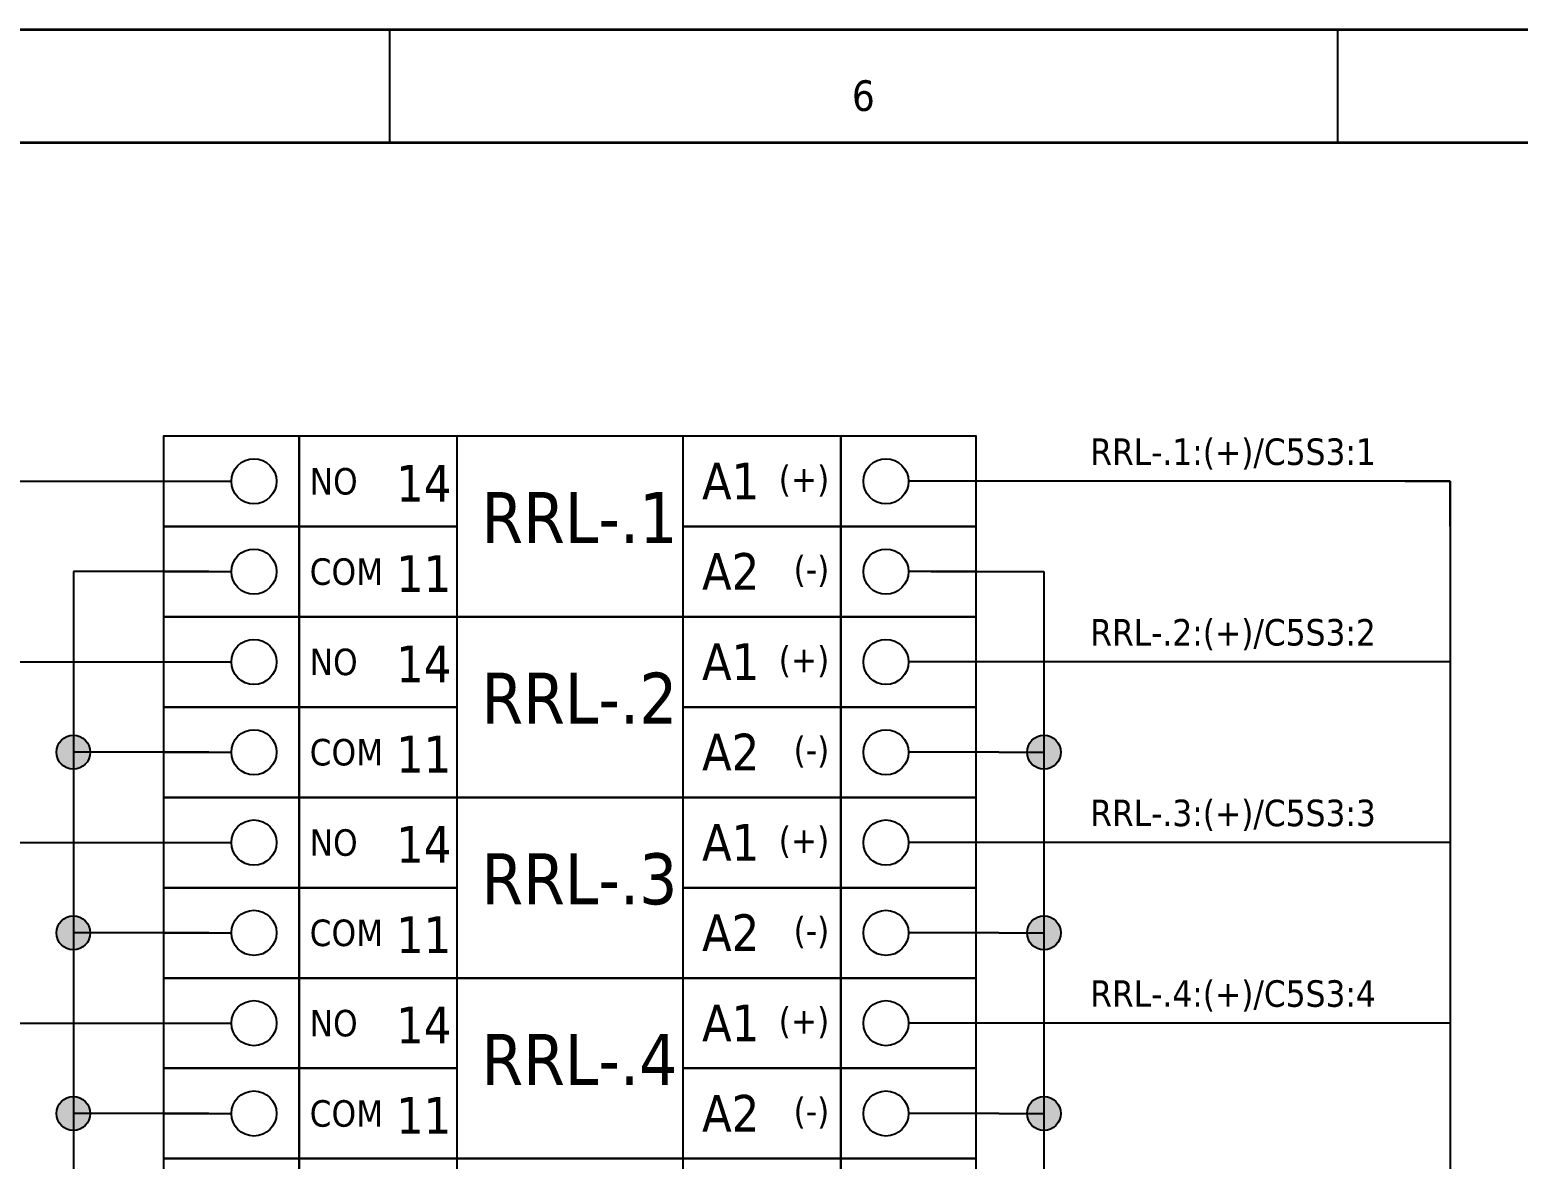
# Model space of a CAD drawing. Header units: millimetres. Extents: x 0 to 1792788, y -13 to 262234.
# Drawn here: x 236.1 to 302, y 247 to 297 of the extents above; entities that cross this region are included whole.
import ezdxf
from ezdxf.enums import TextEntityAlignment as Align

# ---------------------------------------------------------------- set-up
doc = ezdxf.new("R2010")
doc.units = ezdxf.units.MM
doc.linetypes.add('EPL_DASHDOT', pattern=[1, 0.8, -0.1, 0, -0.1])
for name, color, linetype, lineweight in [('EPLAN201', 7, 'Continuous', 35), ('EPLAN300', 5, 'Continuous', 25), ('EPLAN302', 5, 'Continuous', 25), ('EPLAN305', 5, 'Continuous', 25), ('EPLAN307', 134, 'EPL_DASHDOT', 25), ('EPLAN311', 7, 'Continuous', 25), ('EPLAN317', 7, 'Continuous', 25), ('EPLAN400', 5, 'Continuous', 35), ('EPLAN405', 7, 'Continuous', 25), ('EPLAN420', 7, 'Continuous', 35), ('EPLAN421', 5, 'Continuous', 35), ('EPLAN440', 73, 'Continuous', 35), ('EPLAN451', 7, 'Continuous', 35), ('EPLAN452', 7, 'Continuous', 35), ('EPLAN453', 7, 'Continuous', 35), ('EPLAN500', 7, 'Continuous', 35), ('EPLAN501', 7, 'Continuous', 35), ('EPLAN502', 7, 'Continuous', 35), ('EPLAN503', 7, 'Continuous', 35), ('EPLAN504', 7, 'Continuous', 35)]:
    doc.layers.add(name, color=color, linetype=linetype, lineweight=lineweight)
doc.styles.add('Tahoma', font='')
doc.styles.get('Tahoma').set_extended_font_data('Tahoma')

# ---------------------------------------------------------------- blocks, each defined once
blk = doc.blocks.new('EPLFRAME')
at = {"layer": 'EPLAN201', "linetype": 'Continuous', "lineweight": 25, "ltscale": 4}
for p, q in [((252, 297), (252, 292)), ((294, 297), (294, 292))]:
    blk.add_line(p, q, dxfattribs=at)
at = {"layer": 'EPLAN201', "linetype": 'Continuous', "lineweight": 35, "ltscale": 4}
blk.add_line((0, 292), (420, 292), dxfattribs=at)
blk.add_lwpolyline([(0, 0), (420, 0), (420, 297), (0, 297)], close=True, dxfattribs=at)
at = {"layer": 'EPLAN451', "color": 7, "style": 'Tahoma'}
for tag, p, height in [('14_10014', (101, 12), 2.257), ('14_10015', (185, 12), 2.257), ('14_10011', (101, 5), 2.257), ('14_10013', (332, 5), 1.625), ('14_10151', (73, 1), 1.625), ('14_10300', (415, 1), 1.625)]:
    blk.add_attdef(tag, p, '', height=height, dxfattribs=at)
blk.add_attdef('4_25020', text='', height=1.625, dxfattribs=at).set_placement((413, 1), align=Align.RIGHT)
at = {"layer": 'EPLAN452', "color": 7, "style": 'Tahoma'}
for tag, p, height in [('4_11041', (1, 17), 2.257), ('4_11071[1]', (1, 13), 1.625), ('4_11074[1]', (21, 13), 1.625), ('4_11070[1]', (41, 13), 1.625), ('4_11024', (73, 13), 1.625), ('4_20132_1001', (374, 13), 1.625), ('4_11011', (231, 12), 2.257), ('4_11030', (301, 12), 2.257), ('4_11071[2]', (1, 9), 1.625), ('4_11074[2]', (21, 9), 1.625), ('4_11070[2]', (41, 9), 1.625), ('4_11022', (73, 9), 1.625), ('4_20134_1001', (374, 9), 1.625), ('4_11071[3]', (1, 5), 1.625), ('4_11074[3]', (21, 5), 1.625), ('4_11070[3]', (41, 5), 1.625), ('4_11080', (73, 5), 1.625), ('4_11059', (301, 5), 1.625)]:
    blk.add_attdef(tag, p, '', height=height, dxfattribs=at)
for tag, height, p in [('4_11040', 2.257, (419, 17)), ('4_11000', 1.625, (419, 5)), ('4_11085', 1.625, (141, 1)), ('4_11086', 1.625, (183, 1))]:
    blk.add_attdef(tag, text='', height=height, dxfattribs=at).set_placement(p, align=Align.RIGHT)
at = {"layer": 'EPLAN453', "color": 7, "style": 'Tahoma'}
for tag, p in [('53_19005_1', (21, 293)), ('53_19005', (63, 293)), ('53_19005_8', (105, 293)), ('53_19005_6', (147, 293)), ('53_19005_7', (189, 293)), ('53_19005_9', (231, 293)), ('53_19005_3', (273, 293)), ('53_19005_2', (315, 293)), ('53_19005_4', (357, 293)), ('53_19005_5', (399, 293))]:
    blk.add_attdef(tag, text='', height=1.355, dxfattribs=at).set_placement(p, align=Align.BOTTOM_CENTER)
blk = doc.blocks.new('EPLSYM_LibrarySPECIAL_Symbol17_Variant3_Placement1')
at = {"layer": 'EPLAN302', "lineweight": 25, "ltscale": 4}
blk.add_line((4, 0), (1, 0), dxfattribs=at)
blk.add_circle((0, 0), 1, dxfattribs=at)
at = {"layer": 'EPLAN420', "color": 7, "style": 'Tahoma'}
blk.add_attdef('17_20036', text='', height=1.6254, dxfattribs=at).set_placement((-1.5, -0.16254), align=Align.MIDDLE_RIGHT)
at = {"layer": 'EPLAN421', "color": 5, "style": 'Tahoma'}
blk.add_attdef('17_20039', text='', height=1.1739, dxfattribs=at).set_placement((3, 1), align=Align.BOTTOM_RIGHT)
blk = doc.blocks.new('EPLSYM_LibrarySPECIAL_Symbol17_Variant1_Placement1')
at = {"layer": 'EPLAN302', "lineweight": 25, "ltscale": 4}
blk.add_line((-4, 0), (-1, 0), dxfattribs=at)
blk.add_circle((0, 0), 1, dxfattribs=at)
at = {"layer": 'EPLAN420', "color": 7, "style": 'Tahoma'}
blk.add_attdef('17_20036', text='', height=1.6254, dxfattribs=at).set_placement((1.5, -0.16254), align=Align.MIDDLE_LEFT)
at = {"layer": 'EPLAN421', "color": 5, "style": 'Tahoma'}
blk.add_attdef('17_20039', text='', height=1.1739, dxfattribs=at).set_placement((-3, 1), align=Align.BOTTOM_LEFT)
blk = doc.blocks.new('EPLSYM_LibrarySPECIAL_Symbol2_Variant0_Placement1')
at = {"layer": 'EPLAN307', "lineweight": 25, "ltscale": 4}
blk.add_lwpolyline([(0, -8), (36, -8), (36, 0), (0, 0)], close=True, dxfattribs=at)
at = {"layer": 'EPLAN400', "color": 5, "style": 'Tahoma'}
blk.add_attdef('88_20010', text='', height=2.2575, dxfattribs=at).set_placement((-1.5, -0.9515), align=Align.TOP_CENTER)
at = {"layer": 'EPLAN500', "color": 7, "style": 'Tahoma'}
blk.add_attdef('88_20027', text='', height=1.6254, dxfattribs=at).set_placement((-1.5, -4.57508), align=Align.TOP_RIGHT)
at = {"layer": 'EPLAN501', "color": 7, "style": 'Tahoma'}
blk.add_attdef('88_20011', text='', height=1.6254, dxfattribs=at).set_placement((-1.5, -9.97508), align=Align.TOP_RIGHT)
at = {"layer": 'EPLAN502', "color": 7, "style": 'Tahoma'}
blk.add_attdef('88_20025', text='', height=1.6254, dxfattribs=at).set_placement((-1.5, -12.67508), align=Align.TOP_RIGHT)
at = {"layer": 'EPLAN503', "color": 7, "style": 'Tahoma'}
blk.add_attdef('88_20024', text='', height=1.6254, dxfattribs=at).set_placement((-1.5, -15.37508), align=Align.TOP_RIGHT)
at = {"layer": 'EPLAN504', "color": 7, "style": 'Tahoma'}
blk.add_attdef('88_20901[1]', text='', height=1.6254, dxfattribs=at).set_placement((-1.5, -7.27508), align=Align.TOP_RIGHT)
blk = doc.blocks.new('EPLSYM_LibrarySPECIAL_Symbol0_Variant0_Placement1')
at = {"layer": 'EPLAN305', "lineweight": 25, "ltscale": 4}
blk.add_lwpolyline([(0, -8), (36, -8), (36, 0), (0, 0)], close=True, dxfattribs=at)
at = {"layer": 'EPLAN400', "color": 5, "style": 'Tahoma'}
blk.add_attdef('17_20010', text='', height=2.2575, dxfattribs=at).set_placement((-1.5, -0.9515), align=Align.TOP_CENTER)
at = {"layer": 'EPLAN440', "color": 73, "style": 'Tahoma'}
blk.add_attdef('17_20300', text='', height=1.6254, dxfattribs=at).set_placement((-1.5, -4.57508), align=Align.TOP_RIGHT)
at = {"layer": 'EPLAN500', "color": 7, "style": 'Tahoma'}
blk.add_attdef('17_20027', text='', height=1.6254, dxfattribs=at).set_placement((-1.5, -7.27508), align=Align.TOP_RIGHT)
at = {"layer": 'EPLAN501', "color": 7, "style": 'Tahoma'}
blk.add_attdef('17_20011', text='', height=1.6254, dxfattribs=at).set_placement((-1.5, -12.67508), align=Align.TOP_RIGHT)
at = {"layer": 'EPLAN502', "color": 7, "style": 'Tahoma'}
blk.add_attdef('17_20025', text='', height=1.6254, dxfattribs=at).set_placement((-1.5, -15.37508), align=Align.TOP_RIGHT)
at = {"layer": 'EPLAN503', "color": 7, "style": 'Tahoma'}
blk.add_attdef('17_20024', text='', height=1.6254, dxfattribs=at).set_placement((-1.5, -18.07508), align=Align.TOP_RIGHT)
at = {"layer": 'EPLAN504', "color": 7, "style": 'Tahoma'}
blk.add_attdef('17_20901[1]', text='', height=1.6254, dxfattribs=at).set_placement((-1.5, -9.97508), align=Align.TOP_RIGHT)
blk = doc.blocks.new('EPLSYM_LibrarySPECIAL_Symbol2_Variant0_Placement1_1')
at = {"layer": 'EPLAN307', "lineweight": 25, "ltscale": 4}
blk.add_lwpolyline([(0, -8), (36, -8), (36, 0), (0, 0)], close=True, dxfattribs=at)
at = {"layer": 'EPLAN400', "color": 5, "style": 'Tahoma'}
blk.add_attdef('88_20010', text='', height=2.2575, dxfattribs=at).set_placement((-1.5, -0.9515), align=Align.TOP_CENTER)
at = {"layer": 'EPLAN500', "color": 7, "style": 'Tahoma'}
blk.add_attdef('88_20027', text='', height=1.6254, dxfattribs=at).set_placement((-1.5, -4.57508), align=Align.TOP_RIGHT)
at = {"layer": 'EPLAN501', "color": 7, "style": 'Tahoma'}
blk.add_attdef('88_20011', text='', height=1.6254, dxfattribs=at).set_placement((-1.5, -9.97508), align=Align.TOP_RIGHT)
at = {"layer": 'EPLAN502', "color": 7, "style": 'Tahoma'}
blk.add_attdef('88_20025', text='', height=1.6254, dxfattribs=at).set_placement((-1.5, -12.67508), align=Align.TOP_RIGHT)
at = {"layer": 'EPLAN503', "color": 7, "style": 'Tahoma'}
blk.add_attdef('88_20024', text='', height=1.6254, dxfattribs=at).set_placement((-1.5, -15.37508), align=Align.TOP_RIGHT)
at = {"layer": 'EPLAN504', "color": 7, "style": 'Tahoma'}
blk.add_attdef('88_20901[1]', text='', height=1.6254, dxfattribs=at).set_placement((-1.5, -7.27508), align=Align.TOP_RIGHT)
blk = doc.blocks.new('EPLSYM_LibrarySPECIAL_Symbol0_Variant0_Placement1_1')
at = {"layer": 'EPLAN305', "lineweight": 25, "ltscale": 4}
blk.add_lwpolyline([(0, -8), (36, -8), (36, 0), (0, 0)], close=True, dxfattribs=at)
at = {"layer": 'EPLAN400', "color": 5, "style": 'Tahoma'}
blk.add_attdef('17_20010', text='', height=2.2575, dxfattribs=at).set_placement((-1.5, -0.9515), align=Align.TOP_CENTER)
at = {"layer": 'EPLAN440', "color": 73, "style": 'Tahoma'}
blk.add_attdef('17_20300', text='', height=1.6254, dxfattribs=at).set_placement((-1.5, -4.57508), align=Align.TOP_RIGHT)
at = {"layer": 'EPLAN500', "color": 7, "style": 'Tahoma'}
blk.add_attdef('17_20027', text='', height=1.6254, dxfattribs=at).set_placement((-1.5, -7.27508), align=Align.TOP_RIGHT)
at = {"layer": 'EPLAN501', "color": 7, "style": 'Tahoma'}
blk.add_attdef('17_20011', text='', height=1.6254, dxfattribs=at).set_placement((-1.5, -12.67508), align=Align.TOP_RIGHT)
at = {"layer": 'EPLAN502', "color": 7, "style": 'Tahoma'}
blk.add_attdef('17_20025', text='', height=1.6254, dxfattribs=at).set_placement((-1.5, -15.37508), align=Align.TOP_RIGHT)
at = {"layer": 'EPLAN503', "color": 7, "style": 'Tahoma'}
blk.add_attdef('17_20024', text='', height=1.6254, dxfattribs=at).set_placement((-1.5, -18.07508), align=Align.TOP_RIGHT)
at = {"layer": 'EPLAN504', "color": 7, "style": 'Tahoma'}
blk.add_attdef('17_20901[1]', text='', height=1.6254, dxfattribs=at).set_placement((-1.5, -9.97508), align=Align.TOP_RIGHT)
blk = doc.blocks.new('EPLSYM_LibrarySPECIAL_Symbol2_Variant0_Placement1_2')
at = {"layer": 'EPLAN307', "lineweight": 25, "ltscale": 4}
blk.add_lwpolyline([(0, -8), (36, -8), (36, 0), (0, 0)], close=True, dxfattribs=at)
at = {"layer": 'EPLAN400', "color": 5, "style": 'Tahoma'}
blk.add_attdef('88_20010', text='', height=2.2575, dxfattribs=at).set_placement((-1.5, -0.9515), align=Align.TOP_CENTER)
at = {"layer": 'EPLAN500', "color": 7, "style": 'Tahoma'}
blk.add_attdef('88_20027', text='', height=1.6254, dxfattribs=at).set_placement((-1.5, -4.57508), align=Align.TOP_RIGHT)
at = {"layer": 'EPLAN501', "color": 7, "style": 'Tahoma'}
blk.add_attdef('88_20011', text='', height=1.6254, dxfattribs=at).set_placement((-1.5, -9.97508), align=Align.TOP_RIGHT)
at = {"layer": 'EPLAN502', "color": 7, "style": 'Tahoma'}
blk.add_attdef('88_20025', text='', height=1.6254, dxfattribs=at).set_placement((-1.5, -12.67508), align=Align.TOP_RIGHT)
at = {"layer": 'EPLAN503', "color": 7, "style": 'Tahoma'}
blk.add_attdef('88_20024', text='', height=1.6254, dxfattribs=at).set_placement((-1.5, -15.37508), align=Align.TOP_RIGHT)
at = {"layer": 'EPLAN504', "color": 7, "style": 'Tahoma'}
blk.add_attdef('88_20901[1]', text='', height=1.6254, dxfattribs=at).set_placement((-1.5, -7.27508), align=Align.TOP_RIGHT)
blk = doc.blocks.new('EPLSYM_LibrarySPECIAL_Symbol0_Variant0_Placement1_2')
at = {"layer": 'EPLAN305', "lineweight": 25, "ltscale": 4}
blk.add_lwpolyline([(0, -8), (36, -8), (36, 0), (0, 0)], close=True, dxfattribs=at)
at = {"layer": 'EPLAN400', "color": 5, "style": 'Tahoma'}
blk.add_attdef('17_20010', text='', height=2.2575, dxfattribs=at).set_placement((-1.5, -0.9515), align=Align.TOP_CENTER)
at = {"layer": 'EPLAN440', "color": 73, "style": 'Tahoma'}
blk.add_attdef('17_20300', text='', height=1.6254, dxfattribs=at).set_placement((-1.5, -4.57508), align=Align.TOP_RIGHT)
at = {"layer": 'EPLAN500', "color": 7, "style": 'Tahoma'}
blk.add_attdef('17_20027', text='', height=1.6254, dxfattribs=at).set_placement((-1.5, -7.27508), align=Align.TOP_RIGHT)
at = {"layer": 'EPLAN501', "color": 7, "style": 'Tahoma'}
blk.add_attdef('17_20011', text='', height=1.6254, dxfattribs=at).set_placement((-1.5, -12.67508), align=Align.TOP_RIGHT)
at = {"layer": 'EPLAN502', "color": 7, "style": 'Tahoma'}
blk.add_attdef('17_20025', text='', height=1.6254, dxfattribs=at).set_placement((-1.5, -15.37508), align=Align.TOP_RIGHT)
at = {"layer": 'EPLAN503', "color": 7, "style": 'Tahoma'}
blk.add_attdef('17_20024', text='', height=1.6254, dxfattribs=at).set_placement((-1.5, -18.07508), align=Align.TOP_RIGHT)
at = {"layer": 'EPLAN504', "color": 7, "style": 'Tahoma'}
blk.add_attdef('17_20901[1]', text='', height=1.6254, dxfattribs=at).set_placement((-1.5, -9.97508), align=Align.TOP_RIGHT)
blk = doc.blocks.new('EPLSYM_LibrarySPECIAL_Symbol2_Variant0_Placement1_3')
at = {"layer": 'EPLAN307', "lineweight": 25, "ltscale": 4}
blk.add_lwpolyline([(0, -8), (36, -8), (36, 0), (0, 0)], close=True, dxfattribs=at)
at = {"layer": 'EPLAN400', "color": 5, "style": 'Tahoma'}
blk.add_attdef('88_20010', text='', height=2.2575, dxfattribs=at).set_placement((-1.5, -0.9515), align=Align.TOP_CENTER)
at = {"layer": 'EPLAN500', "color": 7, "style": 'Tahoma'}
blk.add_attdef('88_20027', text='', height=1.6254, dxfattribs=at).set_placement((-1.5, -4.57508), align=Align.TOP_RIGHT)
at = {"layer": 'EPLAN501', "color": 7, "style": 'Tahoma'}
blk.add_attdef('88_20011', text='', height=1.6254, dxfattribs=at).set_placement((-1.5, -9.97508), align=Align.TOP_RIGHT)
at = {"layer": 'EPLAN502', "color": 7, "style": 'Tahoma'}
blk.add_attdef('88_20025', text='', height=1.6254, dxfattribs=at).set_placement((-1.5, -12.67508), align=Align.TOP_RIGHT)
at = {"layer": 'EPLAN503', "color": 7, "style": 'Tahoma'}
blk.add_attdef('88_20024', text='', height=1.6254, dxfattribs=at).set_placement((-1.5, -15.37508), align=Align.TOP_RIGHT)
at = {"layer": 'EPLAN504', "color": 7, "style": 'Tahoma'}
blk.add_attdef('88_20901[1]', text='', height=1.6254, dxfattribs=at).set_placement((-1.5, -7.27508), align=Align.TOP_RIGHT)
blk = doc.blocks.new('EPLSYM_LibrarySPECIAL_Symbol0_Variant0_Placement1_3')
at = {"layer": 'EPLAN305', "lineweight": 25, "ltscale": 4}
blk.add_lwpolyline([(0, -8), (36, -8), (36, 0), (0, 0)], close=True, dxfattribs=at)
at = {"layer": 'EPLAN400', "color": 5, "style": 'Tahoma'}
blk.add_attdef('17_20010', text='', height=2.2575, dxfattribs=at).set_placement((-1.5, -0.9515), align=Align.TOP_CENTER)
at = {"layer": 'EPLAN440', "color": 73, "style": 'Tahoma'}
blk.add_attdef('17_20300', text='', height=1.6254, dxfattribs=at).set_placement((-1.5, -4.57508), align=Align.TOP_RIGHT)
at = {"layer": 'EPLAN500', "color": 7, "style": 'Tahoma'}
blk.add_attdef('17_20027', text='', height=1.6254, dxfattribs=at).set_placement((-1.5, -7.27508), align=Align.TOP_RIGHT)
at = {"layer": 'EPLAN501', "color": 7, "style": 'Tahoma'}
blk.add_attdef('17_20011', text='', height=1.6254, dxfattribs=at).set_placement((-1.5, -12.67508), align=Align.TOP_RIGHT)
at = {"layer": 'EPLAN502', "color": 7, "style": 'Tahoma'}
blk.add_attdef('17_20025', text='', height=1.6254, dxfattribs=at).set_placement((-1.5, -15.37508), align=Align.TOP_RIGHT)
at = {"layer": 'EPLAN503', "color": 7, "style": 'Tahoma'}
blk.add_attdef('17_20024', text='', height=1.6254, dxfattribs=at).set_placement((-1.5, -18.07508), align=Align.TOP_RIGHT)
at = {"layer": 'EPLAN504', "color": 7, "style": 'Tahoma'}
blk.add_attdef('17_20901[1]', text='', height=1.6254, dxfattribs=at).set_placement((-1.5, -9.97508), align=Align.TOP_RIGHT)
blk = doc.blocks.new('EPLSYM_LibrarySPECIAL_Symbol2_Variant0_Placement1_4')
at = {"layer": 'EPLAN307', "lineweight": 25, "ltscale": 4}
blk.add_lwpolyline([(0, -8), (36, -8), (36, 0), (0, 0)], close=True, dxfattribs=at)
at = {"layer": 'EPLAN400', "color": 5, "style": 'Tahoma'}
blk.add_attdef('88_20010', text='', height=2.2575, dxfattribs=at).set_placement((-1.5, -0.9515), align=Align.TOP_CENTER)
at = {"layer": 'EPLAN500', "color": 7, "style": 'Tahoma'}
blk.add_attdef('88_20027', text='', height=1.6254, dxfattribs=at).set_placement((-1.5, -4.57508), align=Align.TOP_RIGHT)
at = {"layer": 'EPLAN501', "color": 7, "style": 'Tahoma'}
blk.add_attdef('88_20011', text='', height=1.6254, dxfattribs=at).set_placement((-1.5, -9.97508), align=Align.TOP_RIGHT)
at = {"layer": 'EPLAN502', "color": 7, "style": 'Tahoma'}
blk.add_attdef('88_20025', text='', height=1.6254, dxfattribs=at).set_placement((-1.5, -12.67508), align=Align.TOP_RIGHT)
at = {"layer": 'EPLAN503', "color": 7, "style": 'Tahoma'}
blk.add_attdef('88_20024', text='', height=1.6254, dxfattribs=at).set_placement((-1.5, -15.37508), align=Align.TOP_RIGHT)
at = {"layer": 'EPLAN504', "color": 7, "style": 'Tahoma'}
blk.add_attdef('88_20901[1]', text='', height=1.6254, dxfattribs=at).set_placement((-1.5, -7.27508), align=Align.TOP_RIGHT)
blk = doc.blocks.new('EPLSYM_LibrarySPECIAL_Symbol0_Variant0_Placement1_4')
at = {"layer": 'EPLAN305', "lineweight": 25, "ltscale": 4}
blk.add_lwpolyline([(0, -8), (36, -8), (36, 0), (0, 0)], close=True, dxfattribs=at)
at = {"layer": 'EPLAN400', "color": 5, "style": 'Tahoma'}
blk.add_attdef('17_20010', text='', height=2.2575, dxfattribs=at).set_placement((-1.5, -0.9515), align=Align.TOP_CENTER)
at = {"layer": 'EPLAN440', "color": 73, "style": 'Tahoma'}
blk.add_attdef('17_20300', text='', height=1.6254, dxfattribs=at).set_placement((-1.5, -4.57508), align=Align.TOP_RIGHT)
at = {"layer": 'EPLAN500', "color": 7, "style": 'Tahoma'}
blk.add_attdef('17_20027', text='', height=1.6254, dxfattribs=at).set_placement((-1.5, -7.27508), align=Align.TOP_RIGHT)
at = {"layer": 'EPLAN501', "color": 7, "style": 'Tahoma'}
blk.add_attdef('17_20011', text='', height=1.6254, dxfattribs=at).set_placement((-1.5, -12.67508), align=Align.TOP_RIGHT)
at = {"layer": 'EPLAN502', "color": 7, "style": 'Tahoma'}
blk.add_attdef('17_20025', text='', height=1.6254, dxfattribs=at).set_placement((-1.5, -15.37508), align=Align.TOP_RIGHT)
at = {"layer": 'EPLAN503', "color": 7, "style": 'Tahoma'}
blk.add_attdef('17_20024', text='', height=1.6254, dxfattribs=at).set_placement((-1.5, -18.07508), align=Align.TOP_RIGHT)
at = {"layer": 'EPLAN504', "color": 7, "style": 'Tahoma'}
blk.add_attdef('17_20901[1]', text='', height=1.6254, dxfattribs=at).set_placement((-1.5, -9.97508), align=Align.TOP_RIGHT)
blk = doc.blocks.new('EPLSYM_LibrarySPECIAL_Symbol308_Variant0_Placement0')
at = {"layer": 'EPLAN405', "color": 7, "style": 'Tahoma'}
for tag, p in [('17_31011', (1.5, 6.35)), ('17_31002', (1.5, 0.5))]:
    blk.add_attdef(tag, text='', height=1.174, dxfattribs=at).set_placement(p, align=Align.BOTTOM_LEFT)
for tag, p in [('17_31004', (1.5, 4.4)), ('17_31003', (1.5, 2.45))]:
    blk.add_attdef(tag, p, '', height=1.174, dxfattribs=at)

msp = doc.modelspace()

# ---------------------------------------------------------------- hatches: boundary and pattern name
at = {"layer": 'EPLAN311', "linetype": 'Continuous', "lineweight": 25, "ltscale": 4}
h = msp.add_hatch(color=7, dxfattribs=at)
edge = h.paths.add_edge_path(flags=0)
edge.add_arc((238, 265), 0.75, 0, 360)
h = msp.add_hatch(color=7, dxfattribs=at)
edge = h.paths.add_edge_path(flags=0)
edge.add_arc((281, 265), 0.75, 0, 360)
h = msp.add_hatch(color=7, dxfattribs=at)
edge = h.paths.add_edge_path(flags=0)
edge.add_arc((238, 257), 0.75, 0, 360)
h = msp.add_hatch(color=7, dxfattribs=at)
edge = h.paths.add_edge_path(flags=0)
edge.add_arc((281, 257), 0.75, 0, 360)
h = msp.add_hatch(color=7, dxfattribs=at)
edge = h.paths.add_edge_path(flags=0)
edge.add_arc((238, 249), 0.75, 0, 360)
h = msp.add_hatch(color=7, dxfattribs=at)
edge = h.paths.add_edge_path(flags=0)
edge.add_arc((281, 249), 0.75, 0, 360)

# ---------------------------------------------------------------- linework, layer by layer
at = {"layer": 'EPLAN300', "lineweight": 25, "ltscale": 4}
for points in [[(242, 275), (248, 275), (248, 279), (242, 279)], [(248, 271), (272, 271), (272, 279), (248, 279)], [(248, 275), (255, 275), (255, 279), (248, 279)], [(265, 275), (272, 275), (272, 279), (265, 279)], [(272, 275), (278, 275), (278, 279), (272, 279)], [(242, 271), (248, 271), (248, 275), (242, 275)], [(248, 271), (255, 271), (255, 275), (248, 275)], [(265, 271), (272, 271), (272, 275), (265, 275)], [(272, 271), (278, 271), (278, 275), (272, 275)], [(242, 267), (248, 267), (248, 271), (242, 271)], [(248, 263), (272, 263), (272, 271), (248, 271)], [(248, 267), (255, 267), (255, 271), (248, 271)], [(265, 267), (272, 267), (272, 271), (265, 271)], [(272, 267), (278, 267), (278, 271), (272, 271)], [(242, 263), (248, 263), (248, 267), (242, 267)], [(248, 263), (255, 263), (255, 267), (248, 267)], [(265, 263), (272, 263), (272, 267), (265, 267)], [(272, 263), (278, 263), (278, 267), (272, 267)], [(242, 259), (248, 259), (248, 263), (242, 263)], [(248, 255), (272, 255), (272, 263), (248, 263)], [(248, 259), (255, 259), (255, 263), (248, 263)], [(265, 259), (272, 259), (272, 263), (265, 263)], [(272, 259), (278, 259), (278, 263), (272, 263)], [(242, 255), (248, 255), (248, 259), (242, 259)], [(248, 255), (255, 255), (255, 259), (248, 259)], [(265, 255), (272, 255), (272, 259), (265, 259)], [(272, 255), (278, 255), (278, 259), (272, 259)], [(242, 251), (248, 251), (248, 255), (242, 255)], [(248, 247), (272, 247), (272, 255), (248, 255)], [(248, 251), (255, 251), (255, 255), (248, 255)], [(265, 251), (272, 251), (272, 255), (265, 255)], [(272, 251), (278, 251), (278, 255), (272, 255)], [(242, 247), (248, 247), (248, 251), (242, 251)], [(248, 247), (255, 247), (255, 251), (248, 251)], [(265, 247), (272, 247), (272, 251), (265, 251)], [(272, 247), (278, 247), (278, 251), (272, 251)], [(242, 243), (248, 243), (248, 247), (242, 247)], [(248, 239), (272, 239), (272, 247), (248, 247)], [(248, 243), (255, 243), (255, 247), (248, 247)], [(265, 243), (272, 243), (272, 247), (265, 247)], [(272, 243), (278, 243), (278, 247), (272, 247)]]:
    msp.add_lwpolyline(points, close=True, dxfattribs=at)
at = {"layer": 'EPLAN311', "color": 7, "ltscale": 4}
for p, q in [((184.05, 277), (244, 277)), ((299, 277), (276, 277)), ((184.05, 269), (244, 269)), ((299, 269), (276, 269)), ((184.05, 261), (244, 261)), ((299, 261), (276, 261)), ((184.05, 253), (244, 253)), ((299, 253), (276, 253))]:
    msp.add_line(p, q, dxfattribs=at)
at = {"layer": 'EPLAN311', "ltscale": 4}
for p, q in [((297, 277), (299, 277)), ((244, 273), (238, 273)), ((238, 273), (238, 265)), ((276, 273), (281, 273)), ((281, 273), (281, 265)), ((299, 269), (297, 269)), ((238, 265), (238, 257)), ((244, 265), (240, 265)), ((279, 265), (276, 265)), ((281, 265), (281, 257)), ((299, 261), (297, 261)), ((238, 257), (238, 249)), ((244, 257), (240, 257)), ((279, 257), (276, 257)), ((281, 257), (281, 249)), ((299, 253), (297, 253)), ((238, 249), (238, 241)), ((244, 249), (240, 249)), ((279, 249), (276, 249)), ((281, 249), (281, 241))]:
    msp.add_line(p, q, dxfattribs=at)
at = {"layer": 'EPLAN311', "color": 7, "linetype": 'Continuous', "lineweight": 25, "ltscale": 4}
for p, q in [((240, 273), (238, 273)), ((238, 273), (238, 271)), ((279, 273), (281, 273)), ((281, 273), (281, 271)), ((238, 267), (238, 263)), ((281, 267), (281, 263)), ((240, 265), (238, 265)), ((279, 265), (281, 265)), ((238, 259), (238, 255)), ((281, 259), (281, 255)), ((240, 257), (238, 257)), ((279, 257), (281, 257)), ((238, 251), (238, 247)), ((281, 251), (281, 247)), ((240, 249), (238, 249)), ((279, 249), (281, 249))]:
    msp.add_line(p, q, dxfattribs=at)
for centre in [(238, 265), (281, 265), (238, 257), (281, 257), (238, 249), (281, 249)]:
    msp.add_circle(centre, 0.75, dxfattribs=at)
at = {"layer": 'EPLAN317', "lineweight": 25, "ltscale": 4}
for p, q in [((299, 277), (299, 269)), ((299, 275), (299, 277)), ((299, 271), (299, 267)), ((299, 269), (299, 261)), ((299, 263), (299, 259)), ((299, 261), (299, 253)), ((299, 255), (299, 251)), ((299, 253), (299, 245)), ((299, 247), (299, 243))]:
    msp.add_line(p, q, dxfattribs=at)

# ---------------------------------------------------------------- block references
ref = msp.add_blockref('EPLFRAME', (0, 0))
ref.add_attrib('53_19005_3', '6', dxfattribs={"layer": 'EPLAN453', "color": 7, "height": 1.355, "style": 'Tahoma'}).set_placement((273, 293), align=Align.BOTTOM_CENTER)
for name, p in [('EPLSYM_LibrarySPECIAL_Symbol2_Variant0_Placement1', (242, 279)), ('EPLSYM_LibrarySPECIAL_Symbol2_Variant0_Placement1_1', (242, 271)), ('EPLSYM_LibrarySPECIAL_Symbol2_Variant0_Placement1_2', (242, 263)), ('EPLSYM_LibrarySPECIAL_Symbol2_Variant0_Placement1_3', (242, 255)), ('EPLSYM_LibrarySPECIAL_Symbol2_Variant0_Placement1_4', (242, 247))]:
    msp.add_blockref(name, p)
ref = msp.add_blockref('EPLSYM_LibrarySPECIAL_Symbol0_Variant0_Placement1', (242, 279))
ref.add_attrib('17_20010', 'RRL-.1', dxfattribs={"layer": 'EPLAN400', "color": 5, "height": 2.2575, "style": 'Tahoma'}).set_placement((260.419, 276.525), align=Align.TOP_CENTER)
ref = msp.add_blockref('EPLSYM_LibrarySPECIAL_Symbol308_Variant0_Placement0', (283, 277))
ref.add_attrib('17_31011', 'RRL-.1:(+)/C5S3:1', dxfattribs={"layer": 'EPLAN405', "color": 7, "height": 1.1739, "style": 'Tahoma'}).set_placement((283.055, 277.374), align=Align.BOTTOM_LEFT)
ref = msp.add_blockref('EPLSYM_LibrarySPECIAL_Symbol17_Variant1_Placement1', (246, 277))
ref.add_attrib('17_20039', 'NO', dxfattribs={"layer": 'EPLAN421', "color": 5, "height": 1.1739, "style": 'Tahoma'}).set_placement((248.471, 276.063), align=Align.BOTTOM_LEFT)
ref.add_attrib('17_20036', '14', dxfattribs={"layer": 'EPLAN420', "color": 7, "height": 1.6254, "style": 'Tahoma'}).set_placement((252.304, 276.915), align=Align.MIDDLE_LEFT)
ref = msp.add_blockref('EPLSYM_LibrarySPECIAL_Symbol17_Variant3_Placement1', (274, 277))
ref.add_attrib('17_20039', '(+)', dxfattribs={"layer": 'EPLAN421', "color": 5, "height": 1.1739, "style": 'Tahoma'}).set_placement((271.49, 276.182), align=Align.BOTTOM_RIGHT)
ref.add_attrib('17_20036', 'A1', dxfattribs={"layer": 'EPLAN420', "color": 7, "height": 1.6254, "style": 'Tahoma'}).set_placement((268.386, 277.01), align=Align.MIDDLE_RIGHT)
ref = msp.add_blockref('EPLSYM_LibrarySPECIAL_Symbol17_Variant1_Placement1', (246, 273))
ref.add_attrib('17_20039', 'COM', dxfattribs={"layer": 'EPLAN421', "color": 5, "height": 1.1739, "style": 'Tahoma'}).set_placement((248.471, 272.063), align=Align.BOTTOM_LEFT)
ref.add_attrib('17_20036', '11', dxfattribs={"layer": 'EPLAN420', "color": 7, "height": 1.6254, "style": 'Tahoma'}).set_placement((252.304, 272.915), align=Align.MIDDLE_LEFT)
ref = msp.add_blockref('EPLSYM_LibrarySPECIAL_Symbol17_Variant3_Placement1', (274, 273))
ref.add_attrib('17_20039', '(-)', dxfattribs={"layer": 'EPLAN421', "color": 5, "height": 1.1739, "style": 'Tahoma'}).set_placement((271.49, 272.182), align=Align.BOTTOM_RIGHT)
ref.add_attrib('17_20036', 'A2', dxfattribs={"layer": 'EPLAN420', "color": 7, "height": 1.6254, "style": 'Tahoma'}).set_placement((268.386, 273.01), align=Align.MIDDLE_RIGHT)
ref = msp.add_blockref('EPLSYM_LibrarySPECIAL_Symbol0_Variant0_Placement1_1', (242, 271))
ref.add_attrib('17_20010', 'RRL-.2', dxfattribs={"layer": 'EPLAN400', "color": 5, "height": 2.2575, "style": 'Tahoma'}).set_placement((260.419, 268.525), align=Align.TOP_CENTER)
ref = msp.add_blockref('EPLSYM_LibrarySPECIAL_Symbol308_Variant0_Placement0', (283, 269))
ref.add_attrib('17_31011', 'RRL-.2:(+)/C5S3:2', dxfattribs={"layer": 'EPLAN405', "color": 7, "height": 1.1739, "style": 'Tahoma'}).set_placement((283.055, 269.374), align=Align.BOTTOM_LEFT)
ref = msp.add_blockref('EPLSYM_LibrarySPECIAL_Symbol17_Variant1_Placement1', (246, 269))
ref.add_attrib('17_20039', 'NO', dxfattribs={"layer": 'EPLAN421', "color": 5, "height": 1.1739, "style": 'Tahoma'}).set_placement((248.471, 268.063), align=Align.BOTTOM_LEFT)
ref.add_attrib('17_20036', '14', dxfattribs={"layer": 'EPLAN420', "color": 7, "height": 1.6254, "style": 'Tahoma'}).set_placement((252.304, 268.915), align=Align.MIDDLE_LEFT)
ref = msp.add_blockref('EPLSYM_LibrarySPECIAL_Symbol17_Variant3_Placement1', (274, 269))
ref.add_attrib('17_20039', '(+)', dxfattribs={"layer": 'EPLAN421', "color": 5, "height": 1.1739, "style": 'Tahoma'}).set_placement((271.49, 268.182), align=Align.BOTTOM_RIGHT)
ref.add_attrib('17_20036', 'A1', dxfattribs={"layer": 'EPLAN420', "color": 7, "height": 1.6254, "style": 'Tahoma'}).set_placement((268.386, 269.01), align=Align.MIDDLE_RIGHT)
ref = msp.add_blockref('EPLSYM_LibrarySPECIAL_Symbol17_Variant1_Placement1', (246, 265))
ref.add_attrib('17_20039', 'COM', dxfattribs={"layer": 'EPLAN421', "color": 5, "height": 1.1739, "style": 'Tahoma'}).set_placement((248.471, 264.063), align=Align.BOTTOM_LEFT)
ref.add_attrib('17_20036', '11', dxfattribs={"layer": 'EPLAN420', "color": 7, "height": 1.6254, "style": 'Tahoma'}).set_placement((252.304, 264.915), align=Align.MIDDLE_LEFT)
ref = msp.add_blockref('EPLSYM_LibrarySPECIAL_Symbol17_Variant3_Placement1', (274, 265))
ref.add_attrib('17_20039', '(-)', dxfattribs={"layer": 'EPLAN421', "color": 5, "height": 1.1739, "style": 'Tahoma'}).set_placement((271.49, 264.182), align=Align.BOTTOM_RIGHT)
ref.add_attrib('17_20036', 'A2', dxfattribs={"layer": 'EPLAN420', "color": 7, "height": 1.6254, "style": 'Tahoma'}).set_placement((268.386, 265.01), align=Align.MIDDLE_RIGHT)
ref = msp.add_blockref('EPLSYM_LibrarySPECIAL_Symbol0_Variant0_Placement1_2', (242, 263))
ref.add_attrib('17_20010', 'RRL-.3', dxfattribs={"layer": 'EPLAN400', "color": 5, "height": 2.2575, "style": 'Tahoma'}).set_placement((260.419, 260.525), align=Align.TOP_CENTER)
ref = msp.add_blockref('EPLSYM_LibrarySPECIAL_Symbol308_Variant0_Placement0', (283, 261))
ref.add_attrib('17_31011', 'RRL-.3:(+)/C5S3:3', dxfattribs={"layer": 'EPLAN405', "color": 7, "height": 1.1739, "style": 'Tahoma'}).set_placement((283.055, 261.374), align=Align.BOTTOM_LEFT)
ref = msp.add_blockref('EPLSYM_LibrarySPECIAL_Symbol17_Variant1_Placement1', (246, 261))
ref.add_attrib('17_20039', 'NO', dxfattribs={"layer": 'EPLAN421', "color": 5, "height": 1.1739, "style": 'Tahoma'}).set_placement((248.471, 260.063), align=Align.BOTTOM_LEFT)
ref.add_attrib('17_20036', '14', dxfattribs={"layer": 'EPLAN420', "color": 7, "height": 1.6254, "style": 'Tahoma'}).set_placement((252.304, 260.915), align=Align.MIDDLE_LEFT)
ref = msp.add_blockref('EPLSYM_LibrarySPECIAL_Symbol17_Variant3_Placement1', (274, 261))
ref.add_attrib('17_20039', '(+)', dxfattribs={"layer": 'EPLAN421', "color": 5, "height": 1.1739, "style": 'Tahoma'}).set_placement((271.49, 260.182), align=Align.BOTTOM_RIGHT)
ref.add_attrib('17_20036', 'A1', dxfattribs={"layer": 'EPLAN420', "color": 7, "height": 1.6254, "style": 'Tahoma'}).set_placement((268.386, 261.01), align=Align.MIDDLE_RIGHT)
ref = msp.add_blockref('EPLSYM_LibrarySPECIAL_Symbol17_Variant1_Placement1', (246, 257))
ref.add_attrib('17_20039', 'COM', dxfattribs={"layer": 'EPLAN421', "color": 5, "height": 1.1739, "style": 'Tahoma'}).set_placement((248.471, 256.063), align=Align.BOTTOM_LEFT)
ref.add_attrib('17_20036', '11', dxfattribs={"layer": 'EPLAN420', "color": 7, "height": 1.6254, "style": 'Tahoma'}).set_placement((252.304, 256.915), align=Align.MIDDLE_LEFT)
ref = msp.add_blockref('EPLSYM_LibrarySPECIAL_Symbol17_Variant3_Placement1', (274, 257))
ref.add_attrib('17_20039', '(-)', dxfattribs={"layer": 'EPLAN421', "color": 5, "height": 1.1739, "style": 'Tahoma'}).set_placement((271.49, 256.182), align=Align.BOTTOM_RIGHT)
ref.add_attrib('17_20036', 'A2', dxfattribs={"layer": 'EPLAN420', "color": 7, "height": 1.6254, "style": 'Tahoma'}).set_placement((268.386, 257.01), align=Align.MIDDLE_RIGHT)
ref = msp.add_blockref('EPLSYM_LibrarySPECIAL_Symbol0_Variant0_Placement1_3', (242, 255))
ref.add_attrib('17_20010', 'RRL-.4', dxfattribs={"layer": 'EPLAN400', "color": 5, "height": 2.2575, "style": 'Tahoma'}).set_placement((260.419, 252.525), align=Align.TOP_CENTER)
ref = msp.add_blockref('EPLSYM_LibrarySPECIAL_Symbol308_Variant0_Placement0', (283, 253))
ref.add_attrib('17_31011', 'RRL-.4:(+)/C5S3:4', dxfattribs={"layer": 'EPLAN405', "color": 7, "height": 1.1739, "style": 'Tahoma'}).set_placement((283.055, 253.374), align=Align.BOTTOM_LEFT)
ref = msp.add_blockref('EPLSYM_LibrarySPECIAL_Symbol17_Variant1_Placement1', (246, 253))
ref.add_attrib('17_20039', 'NO', dxfattribs={"layer": 'EPLAN421', "color": 5, "height": 1.1739, "style": 'Tahoma'}).set_placement((248.471, 252.063), align=Align.BOTTOM_LEFT)
ref.add_attrib('17_20036', '14', dxfattribs={"layer": 'EPLAN420', "color": 7, "height": 1.6254, "style": 'Tahoma'}).set_placement((252.304, 252.915), align=Align.MIDDLE_LEFT)
ref = msp.add_blockref('EPLSYM_LibrarySPECIAL_Symbol17_Variant3_Placement1', (274, 253))
ref.add_attrib('17_20039', '(+)', dxfattribs={"layer": 'EPLAN421', "color": 5, "height": 1.1739, "style": 'Tahoma'}).set_placement((271.49, 252.182), align=Align.BOTTOM_RIGHT)
ref.add_attrib('17_20036', 'A1', dxfattribs={"layer": 'EPLAN420', "color": 7, "height": 1.6254, "style": 'Tahoma'}).set_placement((268.386, 253.01), align=Align.MIDDLE_RIGHT)
ref = msp.add_blockref('EPLSYM_LibrarySPECIAL_Symbol17_Variant1_Placement1', (246, 249))
ref.add_attrib('17_20039', 'COM', dxfattribs={"layer": 'EPLAN421', "color": 5, "height": 1.1739, "style": 'Tahoma'}).set_placement((248.471, 248.063), align=Align.BOTTOM_LEFT)
ref.add_attrib('17_20036', '11', dxfattribs={"layer": 'EPLAN420', "color": 7, "height": 1.6254, "style": 'Tahoma'}).set_placement((252.304, 248.915), align=Align.MIDDLE_LEFT)
ref = msp.add_blockref('EPLSYM_LibrarySPECIAL_Symbol17_Variant3_Placement1', (274, 249))
ref.add_attrib('17_20039', '(-)', dxfattribs={"layer": 'EPLAN421', "color": 5, "height": 1.1739, "style": 'Tahoma'}).set_placement((271.49, 248.182), align=Align.BOTTOM_RIGHT)
ref.add_attrib('17_20036', 'A2', dxfattribs={"layer": 'EPLAN420', "color": 7, "height": 1.6254, "style": 'Tahoma'}).set_placement((268.386, 249.01), align=Align.MIDDLE_RIGHT)
ref = msp.add_blockref('EPLSYM_LibrarySPECIAL_Symbol0_Variant0_Placement1_4', (242, 247))
ref.add_attrib('17_20010', 'RRL-.5', dxfattribs={"layer": 'EPLAN400', "color": 5, "height": 2.2575, "style": 'Tahoma'}).set_placement((260.419, 244.525), align=Align.TOP_CENTER)

doc.saveas('drawing.dxf')
